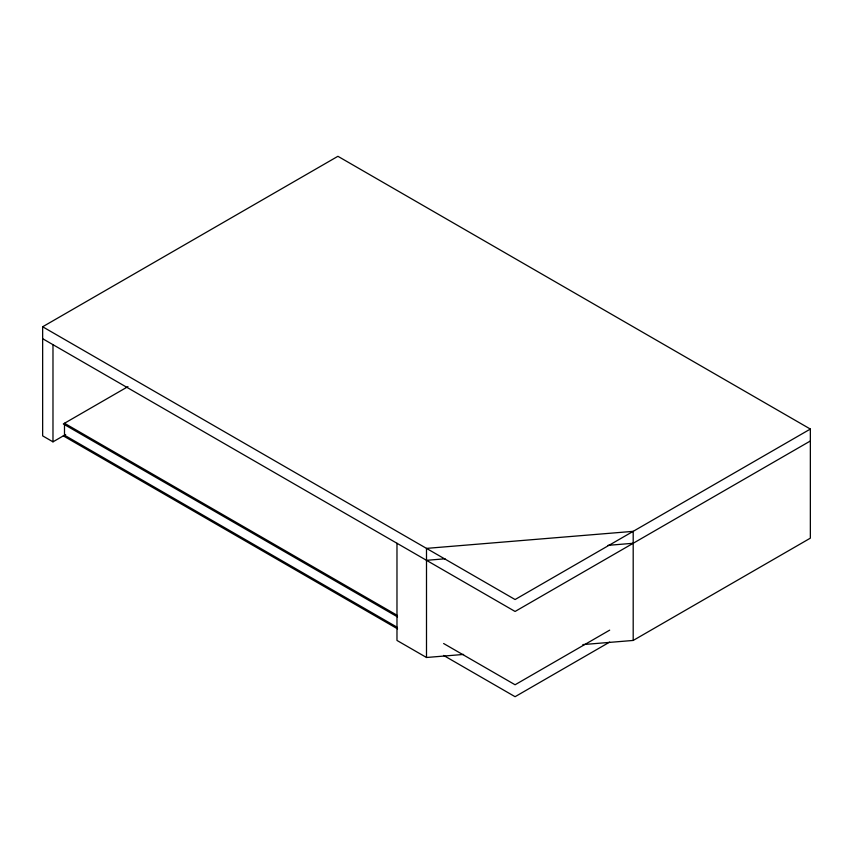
<?xml version="1.0" encoding="UTF-8"?>
<svg xmlns="http://www.w3.org/2000/svg" width="853" height="853" viewBox="0 0 853 853"><rect width="100%" height="100%" fill="white"/><g stroke="black" fill="none" stroke-linecap="round" stroke-linejoin="round"><path stroke-width="1.28" d="M65.67 434.518L52.982 441.843L42.65 435.872L42.65 326.774L337.916 156.302L810.35 429.059L810.35 538.158L633.193 640.443L582.844 644.591M127.95 386.633L63.314 423.941L397.53 616.9M810.35 429.059L515.084 599.531L42.65 326.774M810.35 440.99L515.084 611.462L42.65 338.705M609.692 630.143L515.084 684.767L443.624 643.514M609.692 642.074L515.084 696.698L443.624 655.445M426.5 560.325L445.053 558.79M608.018 545.344L633.193 543.276M396.976 543.276L396.976 640.443L426.5 657.492L463.595 654.432M64.497 423.259L396.986 615.216M396.986 627.158L64.497 435.19L64.497 424.591M63.314 435.872L397.53 628.832M633.193 640.443L633.193 531.344L426.5 548.383L426.5 657.492M52.982 344.676L52.982 441.843"/></g></svg>
